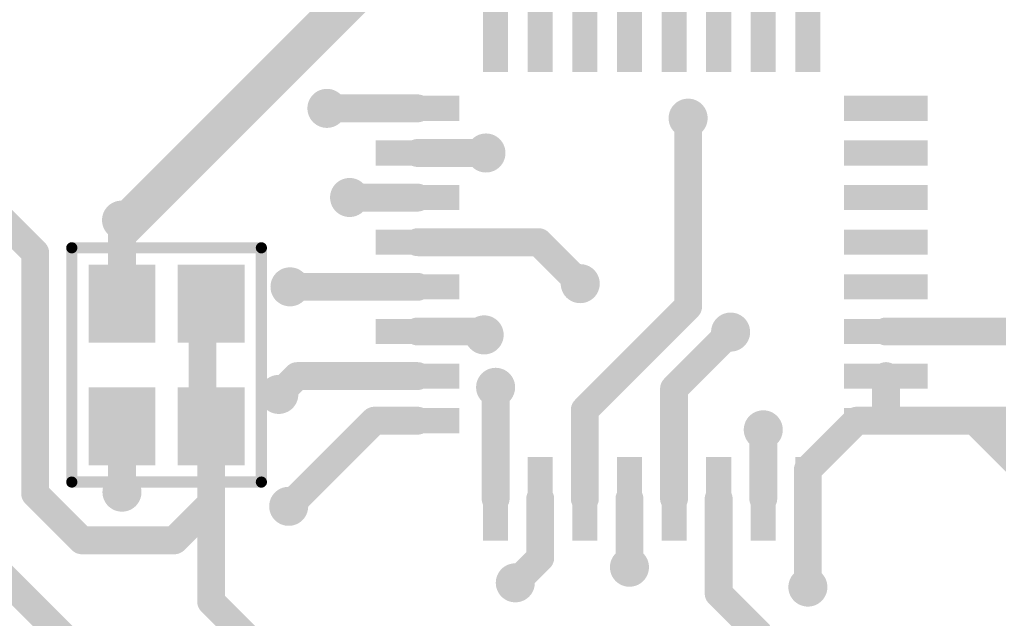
# Model space of a CAD drawing. Header units: millimetres. Extents: x -963 to 6553, y -1367 to 496.
# Drawn here: x 83.8 to 101.35, y 189.32 to 200.06 of the extents above; entities that cross this region are included whole.
import ezdxf

# ---------------------------------------------------------------- set-up
doc = ezdxf.new("R2010")
doc.units = ezdxf.units.MM
doc.header["$LTSCALE"] = 0.5
doc.layers.get('0').update_dxf_attribs({"lineweight": 60})
for name, color, linetype in [('3-размеры', 6, 'Continuous'), ('TopLayer', 1, 'Continuous'), ('TopOverlay', 2, 'Continuous'), ('TopPaste', 8, 'Continuous'), ('ViaHoleLayer', 16, 'Continuous')]:
    doc.layers.add(name, color=color, linetype=linetype)
doc.styles.get("Standard").update_dxf_attribs({"font": 'isocpeui.ttf', "width": 0.9})
doc.dimstyles.new('Standart', dxfattribs={"dimtxt": 5, "dimasz": 5, "dimexe": 2, "dimexo": 0, "dimgap": 1, "dimtad": 1, "dimtoh": 1, "dimdec": 1, "dimtxsty": 'Standard', "dimcen": 2.5, "dimadec": 0, "dimazin": 0, "dimtfac": 1, "dimtdec": 1, "dimtmove": 0, "dimatfit": 3, "dimldrblk": 'DOTSMALL', "dimfxl": 1, "dimarcsym": 0})

# ---------------------------------------------------------------- blocks, each defined once
blk = doc.blocks.new('32TQFP_7_7__8')
at = {"layer": 'TopLayer'}
for points in [[(-2.5750012, 3.45003628), (-2.5750012, 4.95003328), (-3.02499776, 3.45003628), (-3.02499776, 4.95003328)], [(-1.7750028, 3.45003628), (-1.7750028, 4.95003328), (-2.22499936, 3.45003628), (-2.22499936, 4.95003328)], [(-0.9750044, 3.45003628), (-0.9750044, 4.95003328), (-1.42500096, 3.45003628), (-1.42500096, 4.95003328)], [(-0.175006, 3.45003628), (-0.175006, 4.95003328), (-0.62500256, 3.45003628), (-0.62500256, 4.95003328)], [(0.6249924, 3.45003628), (0.6249924, 4.95003328), (0.17499584, 3.45003628), (0.17499584, 4.95003328)], [(1.4249908, 3.45003628), (1.4249908, 4.95003328), (0.9749942399999999, 3.45003628), (0.9749942399999999, 4.95003328)], [(2.2249892, 3.45003628), (2.2249892, 4.95003328), (1.77499264, 3.45003628), (1.77499264, 4.95003328)], [(3.0249876, 3.45003628), (3.0249876, 4.95003328), (2.57499104, 3.45003628), (2.57499104, 4.95003328)], [(-4.94999518, 2.5750393), (-3.44999818, 2.5750393), (-4.94999518, 3.02503586), (-3.44999818, 3.02503586)], [(3.44998802, 2.5750393), (4.94998502, 2.5750393), (3.44998802, 3.02503586), (4.94998502, 3.02503586)], [(-4.94999518, 1.7750409), (-3.44999818, 1.7750409), (-4.94999518, 2.22503746), (-3.44999818, 2.22503746)], [(3.44998802, 1.7750409), (4.94998502, 1.7750409), (3.44998802, 2.22503746), (4.94998502, 2.22503746)], [(-4.94999518, 0.9750424999999999), (-3.44999818, 0.9750424999999999), (-4.94999518, 1.42503906), (-3.44999818, 1.42503906)], [(3.44998802, 0.9750424999999999), (4.94998502, 0.9750424999999999), (3.44998802, 1.42503906), (4.94998502, 1.42503906)], [(-4.94999518, 0.1750441), (-3.44999818, 0.1750441), (-4.94999518, 0.6250406599999999), (-3.44999818, 0.6250406599999999)], [(3.44998802, 0.1750441), (4.94998502, 0.1750441), (3.44998802, 0.6250406599999999), (4.94998502, 0.6250406599999999)], [(-4.94999518, -0.6249543), (-3.44999818, -0.6249543), (-4.94999518, -0.17495774), (-3.44999818, -0.17495774)], [(3.44998802, -0.6249543), (4.94998502, -0.6249543), (3.44998802, -0.17495774), (4.94998502, -0.17495774)], [(-4.94999518, -1.4249527), (-3.44999818, -1.4249527), (-4.94999518, -0.97495614), (-3.44999818, -0.97495614)], [(3.44998802, -1.4249527), (4.94998502, -1.4249527), (3.44998802, -0.97495614), (4.94998502, -0.97495614)], [(-4.94999518, -2.2249511), (-3.44999818, -2.2249511), (-4.94999518, -1.77495454), (-3.44999818, -1.77495454)], [(3.44998802, -2.2249511), (4.94998502, -2.2249511), (3.44998802, -1.77495454), (4.94998502, -1.77495454)], [(-4.94999518, -3.0249495), (-3.44999818, -3.0249495), (-4.94999518, -2.57495294), (-3.44999818, -2.57495294)], [(3.44998802, -3.0249495), (4.94998502, -3.0249495), (3.44998802, -2.57495294), (4.94998502, -2.57495294)], [(-2.5750012, -4.94999772), (-2.5750012, -3.45000072), (-3.02499776, -4.94999772), (-3.02499776, -3.45000072)], [(-1.7750028, -4.94999772), (-1.7750028, -3.45000072), (-2.22499936, -4.94999772), (-2.22499936, -3.45000072)], [(-0.9750044, -4.94999772), (-0.9750044, -3.45000072), (-1.42500096, -4.94999772), (-1.42500096, -3.45000072)], [(-0.175006, -4.94999772), (-0.175006, -3.45000072), (-0.62500256, -4.94999772), (-0.62500256, -3.45000072)], [(0.6249924, -4.94999772), (0.6249924, -3.45000072), (0.17499584, -4.94999772), (0.17499584, -3.45000072)], [(1.4249908, -4.94999772), (1.4249908, -3.45000072), (0.9749942399999999, -4.94999772), (0.9749942399999999, -3.45000072)], [(2.2249892, -4.94999772), (2.2249892, -3.45000072), (1.77499264, -4.94999772), (1.77499264, -3.45000072)], [(3.0249876, -4.94999772), (3.0249876, -3.45000072), (2.57499104, -4.94999772), (2.57499104, -3.45000072)]]:
    blk.add_solid(points, dxfattribs=at)
at = {"layer": 'TopOverlay'}
for points, const_width in [([(-5.69999876, 2.79999948, 1), (-5.90000344, 2.79999948, 1)], 0.254), ([(-5.963503439999999, 2.79999948, 1), (-5.83650344, 2.79999948, 1)], 0.127), ([(-5.76349876, 2.79999948, 1), (-5.636498759999999, 2.79999948, 1)], 0.127)]:
    blk.add_lwpolyline(points, format="xyb", close=True, dxfattribs=dict(at, const_width=const_width))
at = {"layer": 'TopPaste'}
for points in [[(-2.5750012, 3.45003628), (-2.5750012, 4.95003328), (-3.02499776, 3.45003628), (-3.02499776, 4.95003328)], [(-1.7750028, 3.45003628), (-1.7750028, 4.95003328), (-2.22499936, 3.45003628), (-2.22499936, 4.95003328)], [(-0.9750044, 3.45003628), (-0.9750044, 4.95003328), (-1.42500096, 3.45003628), (-1.42500096, 4.95003328)], [(-0.175006, 3.45003628), (-0.175006, 4.95003328), (-0.62500256, 3.45003628), (-0.62500256, 4.95003328)], [(0.6249924, 3.45003628), (0.6249924, 4.95003328), (0.17499584, 3.45003628), (0.17499584, 4.95003328)], [(1.4249908, 3.45003628), (1.4249908, 4.95003328), (0.9749942399999999, 3.45003628), (0.9749942399999999, 4.95003328)], [(2.2249892, 3.45003628), (2.2249892, 4.95003328), (1.77499264, 3.45003628), (1.77499264, 4.95003328)], [(3.0249876, 3.45003628), (3.0249876, 4.95003328), (2.57499104, 3.45003628), (2.57499104, 4.95003328)], [(-4.94999518, 2.5750393), (-3.44999818, 2.5750393), (-4.94999518, 3.02503586), (-3.44999818, 3.02503586)], [(3.44998802, 2.5750393), (4.94998502, 2.5750393), (3.44998802, 3.02503586), (4.94998502, 3.02503586)], [(-4.94999518, 1.7750409), (-3.44999818, 1.7750409), (-4.94999518, 2.22503746), (-3.44999818, 2.22503746)], [(3.44998802, 1.7750409), (4.94998502, 1.7750409), (3.44998802, 2.22503746), (4.94998502, 2.22503746)], [(-4.94999518, 0.9750424999999999), (-3.44999818, 0.9750424999999999), (-4.94999518, 1.42503906), (-3.44999818, 1.42503906)], [(3.44998802, 0.9750424999999999), (4.94998502, 0.9750424999999999), (3.44998802, 1.42503906), (4.94998502, 1.42503906)], [(-4.94999518, 0.1750441), (-3.44999818, 0.1750441), (-4.94999518, 0.6250406599999999), (-3.44999818, 0.6250406599999999)], [(3.44998802, 0.1750441), (4.94998502, 0.1750441), (3.44998802, 0.6250406599999999), (4.94998502, 0.6250406599999999)], [(-4.94999518, -0.6249543), (-3.44999818, -0.6249543), (-4.94999518, -0.17495774), (-3.44999818, -0.17495774)], [(3.44998802, -0.6249543), (4.94998502, -0.6249543), (3.44998802, -0.17495774), (4.94998502, -0.17495774)], [(-4.94999518, -1.4249527), (-3.44999818, -1.4249527), (-4.94999518, -0.97495614), (-3.44999818, -0.97495614)], [(3.44998802, -1.4249527), (4.94998502, -1.4249527), (3.44998802, -0.97495614), (4.94998502, -0.97495614)], [(-4.94999518, -2.2249511), (-3.44999818, -2.2249511), (-4.94999518, -1.77495454), (-3.44999818, -1.77495454)], [(3.44998802, -2.2249511), (4.94998502, -2.2249511), (3.44998802, -1.77495454), (4.94998502, -1.77495454)], [(-4.94999518, -3.0249495), (-3.44999818, -3.0249495), (-4.94999518, -2.57495294), (-3.44999818, -2.57495294)], [(3.44998802, -3.0249495), (4.94998502, -3.0249495), (3.44998802, -2.57495294), (4.94998502, -2.57495294)], [(-2.5750012, -4.94999772), (-2.5750012, -3.45000072), (-3.02499776, -4.94999772), (-3.02499776, -3.45000072)], [(-1.7750028, -4.94999772), (-1.7750028, -3.45000072), (-2.22499936, -4.94999772), (-2.22499936, -3.45000072)], [(-0.9750044, -4.94999772), (-0.9750044, -3.45000072), (-1.42500096, -4.94999772), (-1.42500096, -3.45000072)], [(-0.175006, -4.94999772), (-0.175006, -3.45000072), (-0.62500256, -4.94999772), (-0.62500256, -3.45000072)], [(0.6249924, -4.94999772), (0.6249924, -3.45000072), (0.17499584, -4.94999772), (0.17499584, -3.45000072)], [(1.4249908, -4.94999772), (1.4249908, -3.45000072), (0.9749942399999999, -4.94999772), (0.9749942399999999, -3.45000072)], [(2.2249892, -4.94999772), (2.2249892, -3.45000072), (1.77499264, -4.94999772), (1.77499264, -3.45000072)], [(3.0249876, -4.94999772), (3.0249876, -3.45000072), (2.57499104, -4.94999772), (2.57499104, -3.45000072)]]:
    blk.add_solid(points, dxfattribs=at)
blk = doc.blocks.new('ZQ_4P_36')
at = {"layer": 'TopLayer'}
for points in [[(-1.79995576, 0.20000722), (-0.39995856, 0.20000722), (-1.79995576, 1.40000482), (-0.39995856, 1.40000482)], [(0.40003984, 0.20000722), (1.80003704, 0.20000722), (0.40003984, 1.40000482), (1.80003704, 1.40000482)], [(-1.79995576, -1.39998958), (-0.39995856, -1.39998958), (-1.79995576, -0.19999198), (-0.39995856, -0.19999198)], [(0.40003984, -1.39998958), (1.80003704, -1.39998958), (0.40003984, -0.19999198), (1.80003704, -0.19999198)]]:
    blk.add_solid(points, dxfattribs=at)
at = {"layer": 'TopOverlay', "const_width": 0.1999996}
for points in [[(-2.09995516, 1.69997882), (2.10003644, 1.69997882)], [(-2.09995516, 1.69997882), (-2.09995516, -1.70001438)], [(2.10003644, 1.69997882), (2.10003644, -1.70001438)], [(-2.09995516, -1.70001438), (2.10003644, -1.70001438)]]:
    blk.add_lwpolyline(points, dxfattribs=at)
at = {"layer": 'TopOverlay', "const_width": 0.0999998}
for points in [[(-2.14995506, 1.69997882, 1), (-2.04995526, 1.69997882, 1)], [(-2.14995506, 1.69997882, 1), (-2.04995526, 1.69997882, 1)], [(2.05003654, 1.69997882, 1), (2.15003634, 1.69997882, 1)], [(2.05003654, 1.69997882, 1), (2.15003634, 1.69997882, 1)], [(-2.14995506, -1.70001438, 1), (-2.04995526, -1.70001438, 1)], [(-2.14995506, -1.70001438, 1), (-2.04995526, -1.70001438, 1)], [(2.05003654, -1.70001438, 1), (2.15003634, -1.70001438, 1)], [(2.05003654, -1.70001438, 1), (2.15003634, -1.70001438, 1)]]:
    blk.add_lwpolyline(points, format="xyb", close=True, dxfattribs=at)
at = {"layer": 'TopPaste'}
for points in [[(-1.79995576, 0.20000722), (-0.39995856, 0.20000722), (-1.79995576, 1.40000482), (-0.39995856, 1.40000482)], [(0.40003984, 0.20000722), (1.80003704, 0.20000722), (0.40003984, 1.40000482), (1.80003704, 1.40000482)], [(-1.79995576, -1.39998958), (-0.39995856, -1.39998958), (-1.79995576, -0.19999198), (-0.39995856, -0.19999198)], [(0.40003984, -1.39998958), (1.80003704, -1.39998958), (0.40003984, -0.19999198), (1.80003704, -0.19999198)]]:
    blk.add_solid(points, dxfattribs=at)
blk = doc.blocks.new('*D162')
at = {"layer": '3-размеры', "color": 0, "lineweight": -2, "transparency": 16777216}
for p, q in [((67.93290440808855, 214.0645513367733), (55.59753880904044, 214.0645513367733)), ((57.59753880904044, 176.3645291367732), (57.59753880904044, 212.0645513367733)), ((99.38287706808858, 174.3645291367733), (55.59753880904045, 174.3645291367732))]:
    blk.add_line(p, q, dxfattribs=at)
at = {"layer": '3-размеры', "color": 0, "transparency": 16777216}
for points in [[(57.2642054757071, 212.0645513367733), (57.93087214237377, 212.0645513367733), (57.59753880904044, 214.0645513367733)], [(57.26420547570711, 176.3645291367732), (57.93087214237378, 176.3645291367732), (57.59753880904045, 174.3645291367732)]]:
    blk.add_solid(points, dxfattribs=at)
at = {"layer": '3-размеры', "color": 0, "transparency": 16777216, "insert": (55.5846600211617, 194.9640765272341), "char_height": 2, "attachment_point": 5, "rotation": 90}
blk.add_mtext('39.7', dxfattribs=at)
blk = doc.blocks.new('_DotSmall')
at = {"color": 0, "linetype": 'ByBlock', "const_width": 0.5}
blk.add_lwpolyline([(-0.0625, 0, 1), (0.0625, 0, 1)], format="xyb", close=True, dxfattribs=at)

msp = doc.modelspace()

# ---------------------------------------------------------------- linework, layer by layer
at = {"layer": 'TopLayer', "const_width": 0.499999}
for points in [[(85.62547506808852, 196.4605479367732), (90.08337826808852, 200.9184511367732)], [(85.63289186808854, 196.1811479367732), (90.08337826808852, 200.6316343367732)], [(80.29147506808852, 199.6609479367732), (84.07607506808853, 195.8763479367732)], [(89.30847506808851, 198.4648619367732), (90.93336386808852, 198.4648619367732)], [(95.78547506808852, 194.9111479367732), (95.78547506808852, 198.2893479367732)], [(90.93336386808852, 197.6648635367732), (92.16036166808851, 197.6648635367732)], [(89.71487506808853, 196.8669479367732), (89.71695786808851, 196.8648651367732)], [(89.71695786808851, 196.8648651367732), (90.93336386808852, 196.8648651367732)], [(85.63289186808854, 194.9645895367732), (85.63289186808854, 196.1811479367732)], [(90.93336386808852, 196.0648667367732), (93.10775626808854, 196.0648667367732)], [(93.10775626808854, 196.0648667367732), (93.85060466808852, 195.3220183367732)], [(84.07607506808853, 191.5583479367732), (84.07607506808853, 195.8763479367732)], [(88.64619546808854, 195.2648683367732), (90.93336386808852, 195.2648683367732)], [(87.23288866808852, 194.5188703367732), (87.23288866808852, 194.9645895367732)], [(93.93335786808854, 193.0590307367732), (95.78547506808852, 194.9111479367732)], [(87.07617066808854, 194.5188703367732), (87.23288866808852, 194.5188703367732)], [(87.07617066808854, 192.7645939367732), (87.07617066808854, 194.5188703367732)], [(90.93336386808852, 194.4648699367732), (92.06615306808851, 194.4648699367732)], [(92.06615306808851, 194.4648699367732), (92.12787506808851, 194.4031479367732)], [(95.53335466808852, 193.4398275367732), (96.54747506808852, 194.4539479367732)], [(99.33334706808853, 194.4648699367732), (102.1608750680885, 194.4648699367732)], [(88.44487506808852, 193.3363479367732), (88.77339866808853, 193.6648715367732)], [(88.77339866808853, 193.6648715367732), (90.93336386808852, 193.6648715367732)], [(99.33334706808853, 192.8648731367732), (99.33334706808853, 193.6648715367732)], [(92.33336106808852, 191.4648251367732), (92.33336106808852, 193.4633479367732)], [(95.53335466808852, 191.4648251367732), (95.53335466808852, 193.4398275367732)], [(93.93335786808854, 191.4648251367732), (93.93335786808854, 193.0590307367732)], [(88.62267506808851, 191.3297479367732), (90.15780026808852, 192.8648731367732)], [(90.15780026808852, 192.8648731367732), (90.93336386808852, 192.8648731367732)], [(97.93334986808853, 191.9901479367732), (98.80807506808853, 192.8648731367732)], [(98.80807506808853, 192.8648731367732), (99.33334706808853, 192.8648731367732)], [(99.33334706808853, 192.8648731367732), (100.9240474680885, 192.8648731367732)], [(100.9240474680885, 192.8648731367732), (102.4083726680885, 191.3805479367732)], [(100.9240474680885, 192.8648731367732), (103.2276750680885, 192.8648731367732)], [(85.63289186808854, 191.5837479367732), (85.63289186808854, 192.7645939367732)], [(87.07617066808854, 192.7645939367732), (87.23288866808852, 192.7645939367732)], [(87.23288866808852, 191.3805479367732), (87.23288866808852, 192.7645939367732)], [(97.13335146808853, 191.4648251367732), (97.13335146808853, 192.7013479367732)], [(81.53292546808854, 192.0409479367732), (85.12092946808852, 188.4529439367732)], [(97.93334986808853, 191.4648251367732), (97.93334986808853, 191.9901479367732)], [(84.07607506808853, 191.5583479367732), (84.91427506808853, 190.7201479367732)], [(93.13335946808851, 190.4048323367732), (93.13335946808851, 191.4648251367732)], [(94.73335626808853, 190.2375479367732), (94.73335626808853, 191.4648251367732)], [(96.33335306808851, 189.7664287367732), (96.33335306808851, 191.4648251367732)], [(97.93334986808853, 189.8819479367732), (97.93334986808853, 191.4648251367732)], [(86.57248866808851, 190.7201479367732), (87.23288866808852, 191.3805479367732)], [(87.23288866808852, 189.6207343367732), (87.23288866808852, 191.3805479367732)], [(84.91427506808853, 190.7201479367732), (86.57248866808851, 190.7201479367732)], [(92.68667506808853, 189.9581479367732), (93.13335946808851, 190.4048323367732)], [(96.33335306808851, 189.7664287367732), (97.08087506808852, 189.0189067367732)], [(87.23288866808852, 189.6207343367732), (88.39407506808851, 188.4595479367732)]]:
    msp.add_lwpolyline(points, dxfattribs=at)
at = {"layer": 'TopLayer'}
for points, const_width in [([(89.13347414808851, 198.4648619367732, 1), (89.48347598808851, 198.4648619367732, 1)], 0.3499993), ([(89.18347658808852, 198.4648619367732, 1), (89.43347354808853, 198.4648619367732, 1)], 0.2499995), ([(90.80836538808853, 198.4648619367732, 1), (91.05836234808854, 198.4648619367732, 1)], 0.2499995), ([(95.61047414808851, 198.2893479367732, 1), (95.96047598808852, 198.2893479367732, 1)], 0.3499993), ([(95.66047658808853, 198.2893479367732, 1), (95.91047354808853, 198.2893479367732, 1)], 0.2499995), ([(91.98536074808851, 197.6648635367732, 1), (92.33536258808851, 197.6648635367732, 1)], 0.3499993), ([(90.80836538808853, 197.6648635367732, 1), (91.05836234808854, 197.6648635367732, 1)], 0.2499995), ([(92.03536318808852, 197.6648635367732, 1), (92.28536014808853, 197.6648635367732, 1)], 0.2499995), ([(89.53987414808853, 196.8669479367732, 1), (89.88987598808853, 196.8669479367732, 1)], 0.3499993), ([(89.58987658808852, 196.8669479367732, 1), (89.83987354808852, 196.8669479367732, 1)], 0.2499995), ([(89.59195938808853, 196.8648651367732, 1), (89.84195634808853, 196.8648651367732, 1)], 0.2499995), ([(89.59195938808853, 196.8648651367732, 1), (89.84195634808853, 196.8648651367732, 1)], 0.2499995), ([(90.80836538808853, 196.8648651367732, 1), (91.05836234808854, 196.8648651367732, 1)], 0.2499995), ([(85.45047414808852, 196.4605479367732, 1), (85.80047598808852, 196.4605479367732, 1)], 0.3499993), ([(85.50047658808853, 196.4605479367732, 1), (85.75047354808854, 196.4605479367732, 1)], 0.2499995), ([(85.50789338808852, 196.1811479367732, 1), (85.75789034808852, 196.1811479367732, 1)], 0.2499995), ([(85.50789338808852, 196.1811479367732, 1), (85.75789034808852, 196.1811479367732, 1)], 0.2499995), ([(90.80836538808853, 196.0648667367732, 1), (91.05836234808854, 196.0648667367732, 1)], 0.2499995), ([(92.98275778808852, 196.0648667367732, 1), (93.23275474808852, 196.0648667367732, 1)], 0.2499995), ([(92.98275778808852, 196.0648667367732, 1), (93.23275474808852, 196.0648667367732, 1)], 0.2499995), ([(83.95107658808851, 195.8763479367732, 1), (84.20107354808852, 195.8763479367732, 1)], 0.2499995), ([(83.95107658808851, 195.8763479367732, 1), (84.20107354808852, 195.8763479367732, 1)], 0.2499995), ([(88.47119454808853, 195.2648683367732, 1), (88.82119638808851, 195.2648683367732, 1)], 0.3499993), ([(93.67560374808852, 195.3220183367732, 1), (94.02560558808852, 195.3220183367732, 1)], 0.3499993), ([(93.72560618808853, 195.3220183367732, 1), (93.97560314808851, 195.3220183367732, 1)], 0.2499995), ([(88.52119698808852, 195.2648683367732, 1), (88.77119394808852, 195.2648683367732, 1)], 0.2499995), ([(90.80836538808853, 195.2648683367732, 1), (91.05836234808854, 195.2648683367732, 1)], 0.2499995), ([(85.50789338808852, 194.9645895367732, 1), (85.75789034808852, 194.9645895367732, 1)], 0.2499995), ([(87.10789018808853, 194.9645895367732, 1), (87.35788714808854, 194.9645895367732, 1)], 0.2499995), ([(95.66047658808853, 194.9111479367732, 1), (95.91047354808853, 194.9111479367732, 1)], 0.2499995), ([(95.66047658808853, 194.9111479367732, 1), (95.91047354808853, 194.9111479367732, 1)], 0.2499995), ([(86.95117218808852, 194.5188703367732, 1), (87.20116914808852, 194.5188703367732, 1)], 0.2499995), ([(86.95117218808852, 194.5188703367732, 1), (87.20116914808852, 194.5188703367732, 1)], 0.2499995), ([(87.10789018808853, 194.5188703367732, 1), (87.35788714808854, 194.5188703367732, 1)], 0.2499995), ([(87.10789018808853, 194.5188703367732, 1), (87.35788714808854, 194.5188703367732, 1)], 0.2499995), ([(90.80836538808853, 194.4648699367732, 1), (91.05836234808854, 194.4648699367732, 1)], 0.2499995), ([(91.95287414808851, 194.4031479367732, 1), (92.30287598808852, 194.4031479367732, 1)], 0.3499993), ([(91.94115458808852, 194.4648699367732, 1), (92.19115154808853, 194.4648699367732, 1)], 0.2499995), ([(91.94115458808852, 194.4648699367732, 1), (92.19115154808853, 194.4648699367732, 1)], 0.2499995), ([(96.37247414808851, 194.4539479367732, 1), (96.72247598808852, 194.4539479367732, 1)], 0.3499993), ([(96.42247658808853, 194.4539479367732, 1), (96.67247354808853, 194.4539479367732, 1)], 0.2499995), ([(99.20834858808851, 194.4648699367732, 1), (99.45834554808852, 194.4648699367732, 1)], 0.2499995), ([(92.00287658808853, 194.4031479367732, 1), (92.25287354808853, 194.4031479367732, 1)], 0.2499995), ([(88.64840018808852, 193.6648715367732, 1), (88.89839714808852, 193.6648715367732, 1)], 0.2499995), ([(88.64840018808852, 193.6648715367732, 1), (88.89839714808852, 193.6648715367732, 1)], 0.2499995), ([(90.80836538808853, 193.6648715367732, 1), (91.05836234808854, 193.6648715367732, 1)], 0.2499995), ([(92.15836014808852, 193.4633479367732, 1), (92.50836198808852, 193.4633479367732, 1)], 0.3499993), ([(99.20834858808851, 193.6648715367732, 1), (99.45834554808852, 193.6648715367732, 1)], 0.2499995), ([(88.26987414808852, 193.3363479367732, 1), (88.61987598808852, 193.3363479367732, 1)], 0.3499993), ([(92.20836258808853, 193.4633479367732, 1), (92.45835954808851, 193.4633479367732, 1)], 0.2499995), ([(95.40835618808853, 193.4398275367732, 1), (95.65835314808854, 193.4398275367732, 1)], 0.2499995), ([(95.40835618808853, 193.4398275367732, 1), (95.65835314808854, 193.4398275367732, 1)], 0.2499995), ([(88.31987658808853, 193.3363479367732, 1), (88.56987354808851, 193.3363479367732, 1)], 0.2499995), ([(93.80835938808852, 193.0590307367732, 1), (94.05835634808852, 193.0590307367732, 1)], 0.2499995), ([(93.80835938808852, 193.0590307367732, 1), (94.05835634808852, 193.0590307367732, 1)], 0.2499995), ([(90.03280178808853, 192.8648731367732, 1), (90.28279874808851, 192.8648731367732, 1)], 0.2499995), ([(90.03280178808853, 192.8648731367732, 1), (90.28279874808851, 192.8648731367732, 1)], 0.2499995), ([(90.80836538808853, 192.8648731367732, 1), (91.05836234808854, 192.8648731367732, 1)], 0.2499995), ([(98.68307658808851, 192.8648731367732, 1), (98.93307354808852, 192.8648731367732, 1)], 0.2499995), ([(98.68307658808851, 192.8648731367732, 1), (98.93307354808852, 192.8648731367732, 1)], 0.2499995), ([(99.20834858808851, 192.8648731367732, 1), (99.45834554808852, 192.8648731367732, 1)], 0.2499995), ([(99.20834858808851, 192.8648731367732, 1), (99.45834554808852, 192.8648731367732, 1)], 0.2499995), ([(99.20834858808851, 192.8648731367732, 1), (99.45834554808852, 192.8648731367732, 1)], 0.2499995), ([(100.7990489880885, 192.8648731367732, 1), (101.0490459480885, 192.8648731367732, 1)], 0.2499995), ([(100.7990489880885, 192.8648731367732, 1), (101.0490459480885, 192.8648731367732, 1)], 0.2499995), ([(100.7990489880885, 192.8648731367732, 1), (101.0490459480885, 192.8648731367732, 1)], 0.2499995), ([(85.50789338808852, 192.7645939367732, 1), (85.75789034808852, 192.7645939367732, 1)], 0.2499995), ([(86.95117218808852, 192.7645939367732, 1), (87.20116914808852, 192.7645939367732, 1)], 0.2499995), ([(86.95117218808852, 192.7645939367732, 1), (87.20116914808852, 192.7645939367732, 1)], 0.2499995), ([(87.10789018808853, 192.7645939367732, 1), (87.35788714808854, 192.7645939367732, 1)], 0.2499995), ([(87.10789018808853, 192.7645939367732, 1), (87.35788714808854, 192.7645939367732, 1)], 0.2499995), ([(96.95835054808853, 192.7013479367732, 1), (97.30835238808854, 192.7013479367732, 1)], 0.3499993), ([(97.00835298808852, 192.7013479367732, 1), (97.25834994808852, 192.7013479367732, 1)], 0.2499995), ([(97.80835138808851, 191.9901479367732, 1), (98.05834834808851, 191.9901479367732, 1)], 0.2499995), ([(97.80835138808851, 191.9901479367732, 1), (98.05834834808851, 191.9901479367732, 1)], 0.2499995), ([(85.45789094808853, 191.5837479367732, 1), (85.80789278808854, 191.5837479367732, 1)], 0.3499993), ([(83.95107658808851, 191.5583479367732, 1), (84.20107354808852, 191.5583479367732, 1)], 0.2499995), ([(83.95107658808851, 191.5583479367732, 1), (84.20107354808852, 191.5583479367732, 1)], 0.2499995), ([(85.50789338808852, 191.5837479367732, 1), (85.75789034808852, 191.5837479367732, 1)], 0.2499995), ([(92.20836258808853, 191.4648251367732, 1), (92.45835954808851, 191.4648251367732, 1)], 0.2499995), ([(93.00836098808853, 191.4648251367732, 1), (93.25835794808853, 191.4648251367732, 1)], 0.2499995), ([(93.80835938808852, 191.4648251367732, 1), (94.05835634808852, 191.4648251367732, 1)], 0.2499995), ([(94.60835778808851, 191.4648251367732, 1), (94.85835474808852, 191.4648251367732, 1)], 0.2499995), ([(95.40835618808853, 191.4648251367732, 1), (95.65835314808854, 191.4648251367732, 1)], 0.2499995), ([(96.20835458808853, 191.4648251367732, 1), (96.45835154808853, 191.4648251367732, 1)], 0.2499995), ([(97.00835298808852, 191.4648251367732, 1), (97.25834994808852, 191.4648251367732, 1)], 0.2499995), ([(97.80835138808851, 191.4648251367732, 1), (98.05834834808851, 191.4648251367732, 1)], 0.2499995), ([(97.80835138808851, 191.4648251367732, 1), (98.05834834808851, 191.4648251367732, 1)], 0.2499995), ([(87.10789018808853, 191.3805479367732, 1), (87.35788714808854, 191.3805479367732, 1)], 0.2499995), ([(87.10789018808853, 191.3805479367732, 1), (87.35788714808854, 191.3805479367732, 1)], 0.2499995), ([(87.10789018808853, 191.3805479367732, 1), (87.35788714808854, 191.3805479367732, 1)], 0.2499995), ([(88.44767414808851, 191.3297479367732, 1), (88.79767598808851, 191.3297479367732, 1)], 0.3499993), ([(88.49767658808852, 191.3297479367732, 1), (88.74767354808853, 191.3297479367732, 1)], 0.2499995), ([(84.78927658808851, 190.7201479367732, 1), (85.03927354808852, 190.7201479367732, 1)], 0.2499995), ([(84.78927658808851, 190.7201479367732, 1), (85.03927354808852, 190.7201479367732, 1)], 0.2499995), ([(86.44749018808852, 190.7201479367732, 1), (86.69748714808853, 190.7201479367732, 1)], 0.2499995), ([(86.44749018808852, 190.7201479367732, 1), (86.69748714808853, 190.7201479367732, 1)], 0.2499995), ([(93.00836098808853, 190.4048323367732, 1), (93.25835794808853, 190.4048323367732, 1)], 0.2499995), ([(93.00836098808853, 190.4048323367732, 1), (93.25835794808853, 190.4048323367732, 1)], 0.2499995), ([(94.55835534808853, 190.2375479367732, 1), (94.90835718808853, 190.2375479367732, 1)], 0.3499993), ([(94.60835778808851, 190.2375479367732, 1), (94.85835474808852, 190.2375479367732, 1)], 0.2499995), ([(92.51167414808853, 189.9581479367732, 1), (92.86167598808854, 189.9581479367732, 1)], 0.3499993), ([(92.56167658808852, 189.9581479367732, 1), (92.81167354808852, 189.9581479367732, 1)], 0.2499995), ([(97.75834894808852, 189.8819479367732, 1), (98.10835078808853, 189.8819479367732, 1)], 0.3499993), ([(97.80835138808851, 189.8819479367732, 1), (98.05834834808851, 189.8819479367732, 1)], 0.2499995), ([(96.20835458808853, 189.7664287367732, 1), (96.45835154808853, 189.7664287367732, 1)], 0.2499995), ([(96.20835458808853, 189.7664287367732, 1), (96.45835154808853, 189.7664287367732, 1)], 0.2499995), ([(87.10789018808853, 189.6207343367732, 1), (87.35788714808854, 189.6207343367732, 1)], 0.2499995), ([(87.10789018808853, 189.6207343367732, 1), (87.35788714808854, 189.6207343367732, 1)], 0.2499995)]:
    msp.add_lwpolyline(points, format="xyb", close=True, dxfattribs=dict(at, const_width=const_width))
at = {"layer": 'ViaHoleLayer', "const_width": 0.1999996}
for points in [[(89.20847526869662, 198.4648619381296, 1), (89.4084748686966, 198.4648619381296, 1)], [(95.68547526869659, 198.2893479381295, 1), (95.8854748686966, 198.2893479381295, 1)], [(92.06036186869662, 197.6648635381295, 1), (92.2603614686966, 197.6648635381295, 1)], [(89.61487526869661, 196.8669479381296, 1), (89.81487486869659, 196.8669479381296, 1)], [(85.5254752686966, 196.4605479381295, 1), (85.72547486869661, 196.4605479381295, 1)], [(88.54619566869661, 195.2648683381296, 1), (88.7461952686966, 195.2648683381296, 1)], [(93.7506048686966, 195.3220183381295, 1), (93.95060446869661, 195.3220183381295, 1)], [(92.02787526869662, 194.4031479381295, 1), (92.2278748686966, 194.4031479381295, 1)], [(96.44747526869659, 194.4539479381295, 1), (96.6474748686966, 194.4539479381295, 1)], [(92.2333612686966, 193.4633479381295, 1), (92.43336086869661, 193.4633479381295, 1)], [(88.3448752686966, 193.3363479381295, 1), (88.54487486869661, 193.3363479381295, 1)], [(97.03335166869661, 192.7013479381295, 1), (97.2333512686966, 192.7013479381295, 1)], [(85.53289206869661, 191.5837479381296, 1), (85.7328916686966, 191.5837479381296, 1)], [(88.52267526869662, 191.3297479381295, 1), (88.7226748686966, 191.3297479381295, 1)], [(94.6333564686966, 190.2375479381296, 1), (94.83335606869662, 190.2375479381296, 1)], [(92.58667526869661, 189.9581479381295, 1), (92.7866748686966, 189.9581479381295, 1)], [(97.8333500686966, 189.8819479381295, 1), (98.03334966869662, 189.8819479381295, 1)]]:
    msp.add_lwpolyline(points, format="xyb", close=True, dxfattribs=at)

# ---------------------------------------------------------------- block references
msp.add_blockref('32TQFP_7_7__8', (95.13336054808849, 195.6648243567732))
at = {"rotation": 90}
msp.add_blockref('ZQ_4P_36', (86.43289788808852, 193.8645510967732), dxfattribs=at)

# ---------------------------------------------------------------- dimensions: what is measured, and where the dimension line sits
at = {"layer": '3-размеры'}
dim = msp.add_linear_dim(base=(57.59753880904044, 214.0645513367733), p1=(99.38287706808852, 174.3645291367732), p2=(67.93290440808852, 214.0645513367732), angle=90, text='39.7', dimstyle='Standart', override={"dimtxt": 2, "dimasz": 2}, dxfattribs=at)
dim.commit()
dim.dimension.update_dxf_attribs({"geometry": '*D162', "text_midpoint": (57.59753880904049, 194.9640765272341), "dimtype": 160})

doc.saveas('drawing.dxf')
